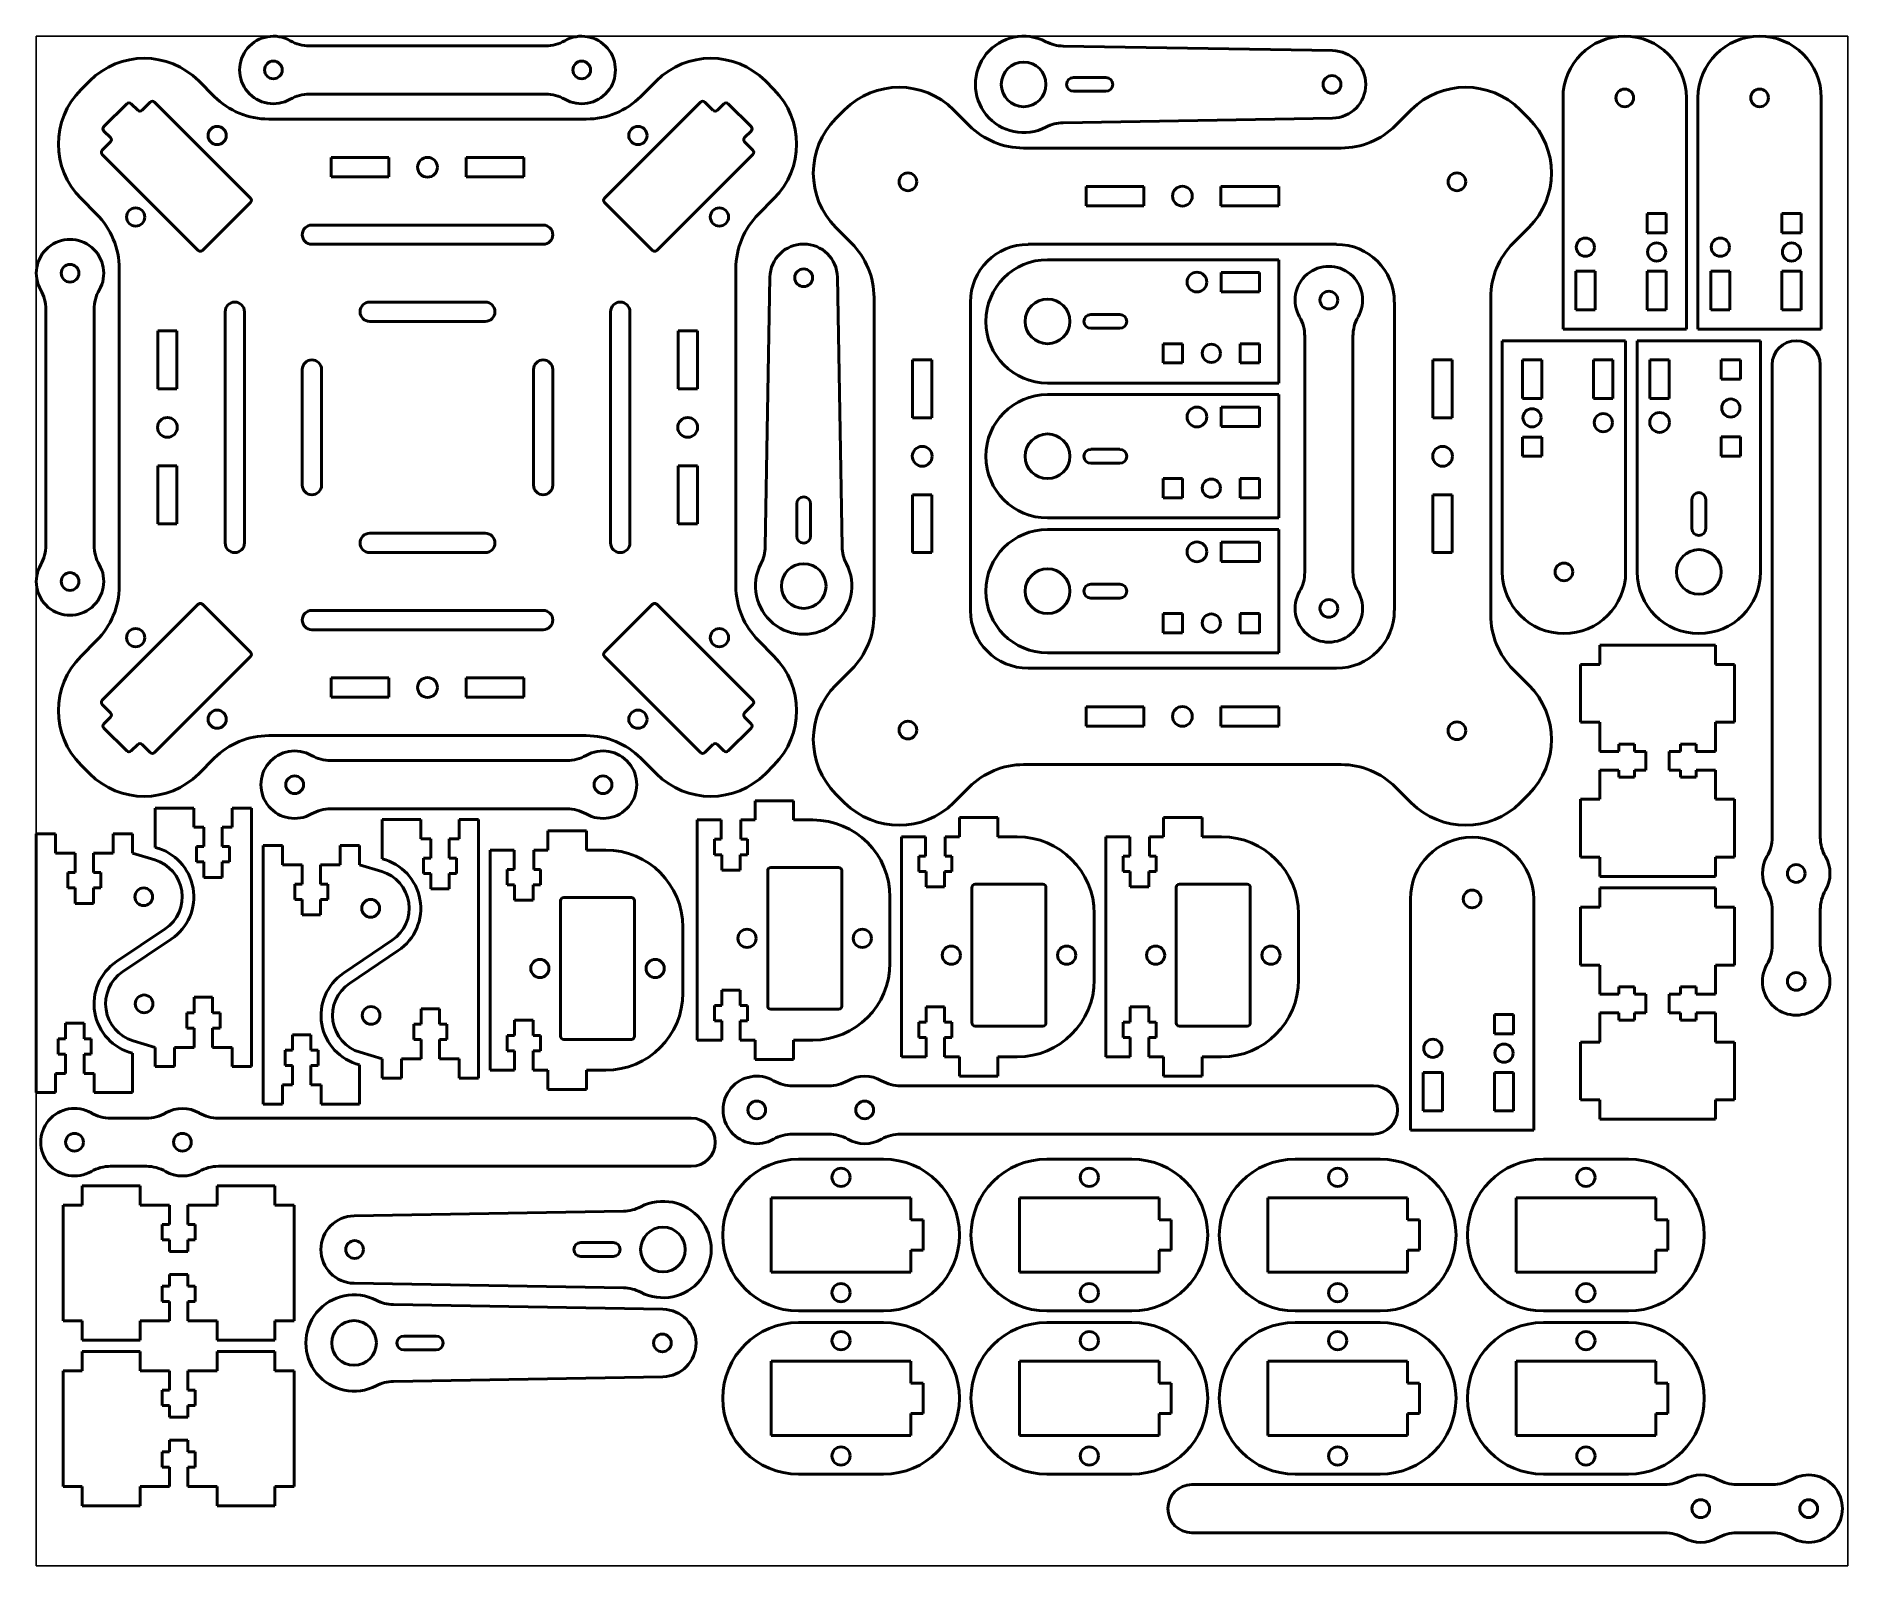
# Model space of a CAD drawing. Header units: millimetres. Extents: x -137 to 162, y -127 to 125.
import ezdxf

# ---------------------------------------------------------------- set-up
doc = ezdxf.new("R2010")
doc.units = ezdxf.units.MM
doc.header["$MEASUREMENT"] = 0
doc.layers.add('Visible (ANSI)', color=7, linetype='Continuous', lineweight=50)

msp = doc.modelspace()

# ---------------------------------------------------------------- linework, layer by layer
at = {"color": 3}
msp.add_lwpolyline([(161.86, -126.63), (-136.59, -126.63), (-136.59, 125.4), (161.86, 125.4)], close=True, dxfattribs=at)
at = {"layer": 'Visible (ANSI)'}
for p, q in [((-52.67, 123.8), (-91.57, 123.8)), ((76.99, 123.02), (32.59, 123.78)), ((-127.78, 118.04), (-129.21, 116.61)), ((-107.25, 115.47), (-109.82, 118.04)), ((-34.42, 118.04), (-36.99, 115.47)), ((-15.04, 116.61), (-16.46, 118.04)), ((34.3, 118.6), (39.63, 118.6)), ((-125.44, 110.5), (-121.67, 114.27)), ((-120.95, 114.27), (-119.87, 113.19)), ((-119.15, 113.19), (-117.81, 114.54)), ((-117.09, 114.54), (-101.28, 98.74)), ((-91.57, 115.87), (-52.67, 115.87)), ((-42.96, 98.74), (-27.15, 114.54)), ((-26.44, 114.54), (-25.09, 113.19)), ((-24.37, 113.19), (-23.29, 114.27)), ((-22.57, 114.27), (-18.8, 110.5)), ((39.63, 116.32), (34.3, 116.32)), ((114.95, 115.24), (114.95, 77.14)), ((135.27, 77.14), (135.27, 115.24)), ((137.18, 115.24), (137.18, 77.14)), ((157.5, 77.14), (157.5, 115.24)), ((-45.97, 111.75), (-98.27, 111.75)), ((-3.41, 113.27), (-4.84, 111.84)), ((17.11, 110.7), (14.55, 113.27)), ((32.59, 111.14), (76.99, 111.9)), ((89.94, 113.27), (87.37, 110.7)), ((109.33, 111.84), (107.9, 113.27)), ((-125.71, 106.64), (-124.36, 107.98)), ((-124.36, 108.7), (-125.44, 109.78)), ((-18.8, 109.78), (-19.88, 108.7)), ((-19.88, 107.98), (-18.53, 106.64)), ((-109.9, 90.11), (-125.71, 105.92)), ((-88, 102.23), (-88, 105.4)), ((-88, 105.4), (-78.47, 105.4)), ((-78.47, 105.4), (-78.47, 102.23)), ((-65.77, 102.23), (-65.77, 105.4)), ((-65.77, 105.4), (-56.25, 105.4)), ((-56.25, 105.4), (-56.25, 102.23)), ((-18.53, 105.92), (-34.34, 90.11)), ((78.39, 106.98), (26.09, 106.98)), ((-78.47, 102.23), (-88, 102.23)), ((-56.25, 102.23), (-65.77, 102.23)), ((-129.21, 98.65), (-126.64, 96.08)), ((-17.6, 96.08), (-15.04, 98.65)), ((36.37, 97.46), (36.37, 100.63)), ((36.37, 100.63), (45.89, 100.63)), ((45.89, 100.63), (45.89, 97.46)), ((58.59, 100.63), (68.12, 100.63)), ((58.59, 97.46), (58.59, 100.63)), ((68.12, 100.63), (68.12, 97.46)), ((-101.28, 98.02), (-109.19, 90.11)), ((-35.06, 90.11), (-42.96, 98.02)), ((45.89, 97.46), (36.37, 97.46)), ((68.12, 97.46), (58.59, 97.46)), ((128.79, 93.01), (128.79, 96.19)), ((128.79, 96.19), (131.96, 96.19)), ((131.96, 96.19), (131.96, 93.01)), ((151.01, 93.01), (151.01, 96.19)), ((151.01, 96.19), (154.19, 96.19)), ((154.19, 96.19), (154.19, 93.01)), ((-91.17, 94.29), (-53.07, 94.29)), ((-4.84, 93.88), (-2.28, 91.31)), ((106.76, 91.31), (109.33, 93.88)), ((131.96, 93.01), (128.79, 93.01)), ((154.19, 93.01), (151.01, 93.01)), ((-53.07, 91.11), (-91.17, 91.11)), ((26.84, 91.11), (77.64, 91.11)), ((-122.92, 87.1), (-122.92, 34.8)), ((-21.32, 34.8), (-21.32, 87.1)), ((68.12, 88.57), (30.02, 88.57)), ((68.12, 68.25), (68.12, 88.57)), ((117.05, 80.31), (117.05, 86.66)), ((117.05, 86.66), (120.23, 86.66)), ((120.23, 86.66), (120.23, 80.31)), ((128.79, 80.31), (128.79, 86.66)), ((128.79, 86.66), (131.96, 86.66)), ((131.96, 86.66), (131.96, 80.31)), ((139.28, 80.31), (139.28, 86.66)), ((139.28, 86.66), (142.45, 86.66)), ((142.45, 86.66), (142.45, 80.31)), ((151.01, 80.31), (151.01, 86.66)), ((151.01, 86.66), (154.19, 86.66)), ((154.19, 86.66), (154.19, 80.31)), ((-16.47, 41.3), (-15.71, 85.7)), ((-4.59, 85.7), (-3.83, 41.3)), ((58.61, 83.3), (58.61, 86.47)), ((58.61, 86.47), (64.96, 86.47)), ((64.96, 86.47), (64.96, 83.3)), ((-81.65, 81.59), (-62.6, 81.59)), ((1.44, 82.33), (1.44, 30.03)), ((17.32, 30.78), (17.32, 81.58)), ((64.96, 83.3), (58.61, 83.3)), ((87.17, 81.58), (87.17, 30.78)), ((103.04, 30.03), (103.04, 82.33)), ((-134.99, 80.4), (-134.99, 41.51)), ((-127.06, 41.51), (-127.06, 80.4)), ((-105.46, 41.9), (-105.46, 80)), ((-102.28, 80), (-102.28, 41.9)), ((-62.6, 78.41), (-81.65, 78.41)), ((-41.96, 41.9), (-41.96, 80)), ((-38.78, 80), (-38.78, 41.9)), ((37.16, 79.55), (41.93, 79.55)), ((120.23, 80.31), (117.05, 80.31)), ((131.96, 80.31), (128.79, 80.31)), ((142.45, 80.31), (139.28, 80.31)), ((154.19, 80.31), (151.01, 80.31)), ((-116.57, 76.83), (-113.4, 76.83)), ((-116.57, 67.3), (-116.57, 76.83)), ((-113.4, 76.83), (-113.4, 67.3)), ((-30.85, 76.83), (-27.67, 76.83)), ((-30.85, 67.3), (-30.85, 76.83)), ((-27.67, 76.83), (-27.67, 67.3)), ((41.93, 77.27), (37.16, 77.27)), ((49.08, 71.56), (49.08, 74.74)), ((49.08, 74.74), (52.26, 74.74)), ((52.26, 74.74), (52.26, 71.56)), ((61.78, 71.56), (61.78, 74.74)), ((61.78, 74.74), (64.96, 74.74)), ((64.96, 74.74), (64.96, 71.56)), ((72.4, 37.07), (72.4, 75.96)), ((80.34, 75.96), (80.34, 37.07)), ((104.95, 75.23), (104.95, 37.13)), ((125.27, 75.23), (104.95, 75.23)), ((114.95, 77.14), (135.27, 77.14)), ((125.27, 37.13), (125.27, 75.23)), ((127.17, 75.23), (127.17, 37.13)), ((147.49, 75.23), (127.17, 75.23)), ((137.18, 77.14), (157.5, 77.14)), ((147.49, 37.13), (147.49, 75.23)), ((7.79, 62.53), (7.79, 72.06)), ((7.79, 72.06), (10.97, 72.06)), ((10.97, 72.06), (10.97, 62.53)), ((93.52, 62.53), (93.52, 72.06)), ((93.52, 72.06), (96.69, 72.06)), ((96.69, 72.06), (96.69, 62.53)), ((108.26, 72.06), (111.44, 72.06)), ((108.26, 65.71), (108.26, 72.06)), ((111.44, 72.06), (111.44, 65.71)), ((120, 72.06), (123.17, 72.06)), ((120, 65.71), (120, 72.06)), ((123.17, 72.06), (123.17, 65.71)), ((129.27, 65.72), (129.27, 72.07)), ((129.27, 72.07), (132.44, 72.07)), ((132.44, 72.07), (132.44, 65.72)), ((141, 68.9), (141, 72.07)), ((141, 72.07), (144.18, 72.07)), ((144.18, 72.07), (144.18, 68.9)), ((-92.76, 51.43), (-92.76, 70.48)), ((-89.58, 70.48), (-89.58, 51.43)), ((-54.66, 51.43), (-54.66, 70.48)), ((-51.48, 70.48), (-51.48, 51.43)), ((52.26, 71.56), (49.08, 71.56)), ((64.96, 71.56), (61.78, 71.56)), ((144.18, 68.9), (141, 68.9)), ((149.4, 71.26), (149.4, -6.62)), ((157.34, -6.62), (157.34, 71.26)), ((-113.4, 67.3), (-116.57, 67.3)), ((-27.67, 67.3), (-30.85, 67.3)), ((30.02, 68.25), (68.12, 68.25)), ((68.12, 66.34), (30.02, 66.34)), ((68.12, 46.02), (68.12, 66.34)), ((111.44, 65.71), (108.26, 65.71)), ((123.17, 65.71), (120, 65.71)), ((132.44, 65.72), (129.27, 65.72)), ((58.61, 61.07), (58.61, 64.25)), ((58.61, 64.25), (64.96, 64.25)), ((64.96, 64.25), (64.96, 61.07)), ((10.97, 62.53), (7.79, 62.53)), ((64.96, 61.07), (58.61, 61.07)), ((96.69, 62.53), (93.52, 62.53)), ((37.16, 57.33), (41.93, 57.33)), ((108.26, 59.36), (111.44, 59.36)), ((108.26, 56.18), (108.26, 59.36)), ((111.44, 59.36), (111.44, 56.18)), ((141, 56.2), (141, 59.37)), ((141, 59.37), (144.18, 59.37)), ((144.18, 59.37), (144.18, 56.2)), ((-116.57, 54.6), (-113.4, 54.6)), ((-116.57, 45.08), (-116.57, 54.6)), ((-113.4, 54.6), (-113.4, 45.08)), ((-30.85, 54.6), (-27.67, 54.6)), ((-30.85, 45.08), (-30.85, 54.6)), ((-27.67, 54.6), (-27.67, 45.08)), ((41.93, 55.04), (37.16, 55.04)), ((111.44, 56.18), (108.26, 56.18)), ((144.18, 56.2), (141, 56.2)), ((49.08, 49.34), (49.08, 52.51)), ((49.08, 52.51), (52.26, 52.51)), ((52.26, 52.51), (52.26, 49.34)), ((61.78, 49.34), (61.78, 52.51)), ((61.78, 52.51), (64.96, 52.51)), ((64.96, 52.51), (64.96, 49.34)), ((-11.29, 48.34), (-11.29, 43.01)), ((-9, 43.01), (-9, 48.34)), ((7.79, 49.83), (10.97, 49.83)), ((7.79, 40.31), (7.79, 49.83)), ((10.97, 49.83), (10.97, 40.31)), ((52.26, 49.34), (49.08, 49.34)), ((64.96, 49.34), (61.78, 49.34)), ((93.52, 40.31), (93.52, 49.83)), ((93.52, 49.83), (96.69, 49.83)), ((96.69, 49.83), (96.69, 40.31)), ((136.19, 44.27), (136.19, 49.05)), ((138.48, 49.05), (138.48, 44.27)), ((-113.4, 45.08), (-116.57, 45.08)), ((-27.67, 45.08), (-30.85, 45.08)), ((30.02, 46.02), (68.12, 46.02)), ((-81.65, 43.49), (-62.6, 43.49)), ((68.12, 44.12), (30.02, 44.12)), ((58.61, 38.85), (58.61, 42.02)), ((58.61, 42.02), (64.96, 42.02)), ((64.96, 42.02), (64.96, 38.85)), ((68.12, 23.8), (68.12, 44.12)), ((-62.6, 40.31), (-81.65, 40.31)), ((10.97, 40.31), (7.79, 40.31)), ((64.96, 38.85), (58.61, 38.85)), ((96.69, 40.31), (93.52, 40.31)), ((37.16, 35.1), (41.93, 35.1)), ((-125.71, 15.99), (-109.9, 31.79)), ((-109.19, 31.79), (-101.28, 23.89)), ((-91.17, 30.79), (-53.07, 30.79)), ((-42.96, 23.89), (-35.06, 31.79)), ((-34.34, 31.79), (-18.53, 15.99)), ((41.93, 32.82), (37.16, 32.82)), ((49.08, 27.11), (49.08, 30.29)), ((49.08, 30.29), (52.26, 30.29)), ((52.26, 30.29), (52.26, 27.11)), ((61.78, 27.11), (61.78, 30.29)), ((61.78, 30.29), (64.96, 30.29)), ((64.96, 30.29), (64.96, 27.11)), ((-53.07, 27.61), (-91.17, 27.61)), ((52.26, 27.11), (49.08, 27.11)), ((64.96, 27.11), (61.78, 27.11)), ((-126.64, 25.82), (-129.21, 23.26)), ((-15.04, 23.26), (-17.6, 25.82)), ((121, 25.07), (121, 21.89)), ((140.05, 25.07), (121, 25.07)), ((140.05, 21.89), (140.05, 25.07)), ((-101.28, 23.17), (-117.09, 7.36)), ((-27.15, 7.36), (-42.96, 23.17)), ((-2.28, 21.05), (-4.84, 18.49)), ((77.64, 21.26), (26.84, 21.26)), ((30.02, 23.8), (68.12, 23.8)), ((109.33, 18.49), (106.76, 21.05)), ((117.82, 21.89), (117.82, 12.37)), ((121, 21.89), (117.82, 21.89)), ((143.22, 21.89), (140.05, 21.89)), ((143.22, 12.37), (143.22, 21.89)), ((-88, 16.5), (-88, 19.68)), ((-88, 19.68), (-78.47, 19.68)), ((-78.47, 19.68), (-78.47, 16.5)), ((-65.77, 16.5), (-65.77, 19.68)), ((-65.77, 19.68), (-56.25, 19.68)), ((-56.25, 19.68), (-56.25, 16.5)), ((-124.36, 13.92), (-125.71, 15.27)), ((-78.47, 16.5), (-88, 16.5)), ((-56.25, 16.5), (-65.77, 16.5)), ((-18.53, 15.27), (-19.88, 13.92)), ((-125.44, 12.12), (-124.36, 13.2)), ((-19.88, 13.2), (-18.8, 12.12)), ((36.37, 11.73), (36.37, 14.91)), ((36.37, 14.91), (45.89, 14.91)), ((45.89, 14.91), (45.89, 11.73)), ((58.59, 11.73), (58.59, 14.91)), ((58.59, 14.91), (68.12, 14.91)), ((68.12, 14.91), (68.12, 11.73)), ((117.82, 12.37), (121, 12.37)), ((121, 12.37), (121, 7.54)), ((140.05, 7.54), (140.05, 12.37)), ((140.05, 12.37), (143.22, 12.37)), ((-121.67, 7.63), (-125.44, 11.41)), ((-98.27, 10.15), (-45.97, 10.15)), ((-18.8, 11.41), (-22.57, 7.63)), ((45.89, 11.73), (36.37, 11.73)), ((68.12, 11.73), (58.59, 11.73)), ((-119.87, 8.71), (-120.95, 7.63)), ((-117.81, 7.36), (-119.15, 8.71)), ((-109.82, 3.87), (-107.25, 6.43)), ((-88.05, 6.04), (-49.16, 6.04)), ((-36.99, 6.43), (-34.42, 3.87)), ((-25.09, 8.71), (-26.44, 7.36)), ((-23.29, 7.63), (-24.37, 8.71)), ((121, 7.54), (124.17, 7.54)), ((124.17, 8.75), (126.71, 8.75)), ((124.17, 7.54), (124.17, 8.75)), ((126.71, 8.75), (126.71, 7.54)), ((126.71, 7.54), (128.62, 7.54)), ((128.62, 7.54), (128.62, 4.49)), ((132.43, 4.49), (132.43, 7.54)), ((132.43, 7.54), (134.33, 7.54)), ((134.33, 8.75), (136.87, 8.75)), ((134.33, 7.54), (134.33, 8.75)), ((136.87, 8.75), (136.87, 7.54)), ((136.87, 7.54), (140.05, 7.54)), ((-129.21, 5.29), (-127.78, 3.87)), ((-16.46, 3.87), (-15.04, 5.29)), ((26.09, 5.38), (78.39, 5.38)), ((124.17, 4.49), (121, 4.49)), ((121, 4.49), (121, -0.33)), ((124.17, 3.29), (124.17, 4.49)), ((126.71, 3.29), (124.17, 3.29)), ((126.71, 4.49), (126.71, 3.29)), ((128.62, 4.49), (126.71, 4.49)), ((134.33, 4.49), (132.43, 4.49)), ((134.33, 3.29), (134.33, 4.49)), ((136.87, 3.29), (134.33, 3.29)), ((136.87, 4.49), (136.87, 3.29)), ((140.05, 4.49), (136.87, 4.49)), ((140.05, -0.33), (140.05, 4.49)), ((-4.84, 0.53), (-3.41, -0.9)), ((14.55, -0.9), (17.11, 1.66)), ((87.37, 1.66), (89.94, -0.9)), ((107.9, -0.9), (109.33, 0.53)), ((-116.98, -1.77), (-110.63, -1.77)), ((-116.98, -8.26), (-116.98, -1.77)), ((-110.63, -1.77), (-110.63, -4.94)), ((-104.28, -4.94), (-104.28, -1.77)), ((-104.28, -1.77), (-101.1, -1.77)), ((-101.1, -1.77), (-101.1, -44.39)), ((-49.16, -1.9), (-88.05, -1.9)), ((-18.16, -0.57), (-18.16, -3.74)), ((-11.81, -0.57), (-18.16, -0.57)), ((-11.81, -3.74), (-11.81, -0.57)), ((117.82, -0.33), (117.82, -9.86)), ((121, -0.33), (117.82, -0.33)), ((143.22, -0.33), (140.05, -0.33)), ((143.22, -9.86), (143.22, -0.33)), ((-108.98, -4.94), (-110.63, -4.94)), ((-108.98, -8.12), (-108.98, -4.94)), ((-105.93, -4.94), (-105.93, -8.12)), ((-104.28, -4.94), (-105.93, -4.94)), ((-79.59, -3.67), (-73.24, -3.67)), ((-79.59, -10.16), (-79.59, -3.67)), ((-73.24, -3.67), (-73.24, -6.84)), ((-66.89, -6.84), (-66.89, -3.67)), ((-66.89, -3.67), (-63.71, -3.67)), ((-63.71, -3.67), (-63.71, -46.29)), ((-52.28, -5.53), (-52.28, -8.7)), ((-45.93, -5.53), (-52.28, -5.53)), ((-45.93, -8.7), (-45.93, -5.53)), ((-23.75, -3.74), (-27.68, -3.74)), ((-27.68, -3.74), (-27.68, -40.01)), ((-23.75, -6.92), (-23.75, -3.74)), ((-18.16, -3.74), (-20.49, -3.74)), ((-20.49, -3.74), (-20.49, -6.92)), ((-11.81, -3.74), (-8.63, -3.74)), ((15.5, -3.34), (15.5, -6.51)), ((21.85, -3.34), (15.5, -3.34)), ((21.85, -6.51), (21.85, -3.34)), ((49.15, -3.34), (49.15, -6.51)), ((55.5, -3.34), (49.15, -3.34)), ((55.5, -6.51), (55.5, -3.34)), ((-136.59, -48.67), (-136.59, -6.05)), ((-136.59, -6.05), (-133.41, -6.05)), ((-133.41, -6.05), (-133.41, -9.23)), ((-123.89, -9.23), (-123.89, -6.05)), ((-123.89, -6.05), (-120.71, -6.05)), ((-120.71, -6.05), (-120.71, -9.23)), ((-110.18, -10.66), (-110.18, -8.12)), ((-110.18, -8.12), (-108.98, -8.12)), ((-105.93, -8.12), (-104.72, -8.12)), ((-104.72, -8.12), (-104.72, -10.66)), ((-99.2, -50.57), (-99.2, -7.95)), ((-99.2, -7.95), (-96.02, -7.95)), ((-96.02, -7.95), (-96.02, -11.13)), ((-86.5, -11.13), (-86.5, -7.95)), ((-86.5, -7.95), (-83.32, -7.95)), ((-83.32, -7.95), (-83.32, -11.13)), ((-71.59, -6.84), (-73.24, -6.84)), ((-71.59, -10.02), (-71.59, -6.84)), ((-68.54, -6.84), (-68.54, -10.02)), ((-66.89, -6.84), (-68.54, -6.84)), ((-57.87, -8.7), (-61.81, -8.7)), ((-61.81, -8.7), (-61.81, -44.97)), ((-57.87, -11.88), (-57.87, -8.7)), ((-52.28, -8.7), (-54.62, -8.7)), ((-54.62, -8.7), (-54.62, -11.88)), ((-45.93, -8.7), (-42.76, -8.7)), ((-24.85, -6.92), (-23.75, -6.92)), ((-24.85, -9.46), (-24.85, -6.92)), ((-20.49, -6.92), (-19.39, -6.92)), ((-19.39, -6.92), (-19.39, -9.46)), ((9.91, -6.51), (5.97, -6.51)), ((5.97, -6.51), (5.97, -42.78)), ((9.91, -9.69), (9.91, -6.51)), ((15.5, -6.51), (13.16, -6.51)), ((13.16, -6.51), (13.16, -9.69)), ((21.85, -6.51), (25.02, -6.51)), ((43.56, -6.51), (39.63, -6.51)), ((39.63, -6.51), (39.63, -42.78)), ((43.56, -9.69), (43.56, -6.51)), ((49.15, -6.51), (46.82, -6.51)), ((46.82, -6.51), (46.82, -9.69)), ((55.5, -6.51), (58.68, -6.51)), ((-133.41, -9.23), (-130.17, -9.23)), ((-130.17, -12.4), (-130.17, -9.23)), ((-127.13, -9.23), (-123.89, -9.23)), ((-127.13, -9.23), (-127.13, -12.4)), ((-120.71, -9.23), (-117.06, -10.32)), ((-108.98, -10.66), (-110.18, -10.66)), ((-108.98, -13.2), (-108.98, -10.66)), ((-104.72, -10.66), (-105.93, -10.66)), ((-105.93, -10.66), (-105.93, -13.2)), ((-96.02, -11.13), (-92.78, -11.13)), ((-92.78, -14.3), (-92.78, -11.13)), ((-89.74, -11.13), (-86.5, -11.13)), ((-89.74, -11.13), (-89.74, -14.3)), ((-83.32, -11.13), (-79.67, -12.22)), ((-72.79, -12.56), (-72.79, -10.02)), ((-72.79, -10.02), (-71.59, -10.02)), ((-68.54, -10.02), (-67.33, -10.02)), ((-67.33, -10.02), (-67.33, -12.56)), ((-58.98, -11.88), (-57.87, -11.88)), ((-58.98, -14.42), (-58.98, -11.88)), ((-54.62, -11.88), (-53.52, -11.88)), ((-53.52, -11.88), (-53.52, -14.42)), ((-23.65, -9.46), (-24.85, -9.46)), ((-23.65, -12), (-23.65, -9.46)), ((-20.6, -9.46), (-20.6, -12)), ((-19.39, -9.46), (-20.6, -9.46)), ((-15.57, -11.56), (-4.39, -11.56)), ((8.8, -9.69), (9.91, -9.69)), ((8.8, -12.23), (8.8, -9.69)), ((13.16, -9.69), (14.26, -9.69)), ((14.26, -9.69), (14.26, -12.23)), ((42.46, -9.69), (43.56, -9.69)), ((42.46, -12.23), (42.46, -9.69)), ((46.82, -9.69), (47.92, -9.69)), ((47.92, -9.69), (47.92, -12.23)), ((117.82, -9.86), (121, -9.86)), ((121, -9.86), (121, -13.03)), ((140.05, -13.03), (140.05, -9.86)), ((140.05, -9.86), (143.22, -9.86)), ((-131.38, -12.4), (-130.17, -12.4)), ((-131.38, -14.94), (-131.38, -12.4)), ((-127.13, -12.4), (-125.92, -12.4)), ((-125.92, -12.4), (-125.92, -14.94)), ((-105.93, -13.2), (-108.98, -13.2)), ((-93.99, -14.3), (-92.78, -14.3)), ((-93.99, -16.84), (-93.99, -14.3)), ((-89.74, -14.3), (-88.53, -14.3)), ((-88.53, -14.3), (-88.53, -16.84)), ((-71.59, -12.56), (-72.79, -12.56)), ((-71.59, -15.1), (-71.59, -12.56)), ((-67.33, -12.56), (-68.54, -12.56)), ((-68.54, -12.56), (-68.54, -15.1)), ((-57.77, -14.42), (-58.98, -14.42)), ((-57.77, -16.96), (-57.77, -14.42)), ((-54.72, -14.42), (-54.72, -16.96)), ((-53.52, -14.42), (-54.72, -14.42)), ((-20.6, -12), (-23.65, -12)), ((-16.08, -34.42), (-16.08, -12.07)), ((-3.88, -12.07), (-3.88, -34.42)), ((10.01, -12.23), (8.8, -12.23)), ((10.01, -14.77), (10.01, -12.23)), ((13.06, -14.77), (10.01, -14.77)), ((13.06, -12.23), (13.06, -14.77)), ((14.26, -12.23), (13.06, -12.23)), ((17.58, -37.2), (17.58, -14.84)), ((18.09, -14.34), (29.26, -14.34)), ((29.77, -14.84), (29.77, -37.2)), ((43.66, -12.23), (42.46, -12.23)), ((43.66, -14.77), (43.66, -12.23)), ((46.71, -14.77), (43.66, -14.77)), ((46.71, -12.23), (46.71, -14.77)), ((47.92, -12.23), (46.71, -12.23)), ((51.23, -37.2), (51.23, -14.84)), ((51.74, -14.34), (62.92, -14.34)), ((63.43, -14.84), (63.43, -37.2)), ((121, -13.03), (140.05, -13.03)), ((-130.17, -14.94), (-131.38, -14.94)), ((-130.17, -17.48), (-130.17, -14.94)), ((-127.13, -17.48), (-130.17, -17.48)), ((-125.92, -14.94), (-127.13, -14.94)), ((-127.13, -14.94), (-127.13, -17.48)), ((-92.78, -16.84), (-93.99, -16.84)), ((-92.78, -19.38), (-92.78, -16.84)), ((-88.53, -16.84), (-89.74, -16.84)), ((-89.74, -16.84), (-89.74, -19.38)), ((-68.54, -15.1), (-71.59, -15.1)), ((-54.72, -16.96), (-57.77, -16.96)), ((-50.2, -39.38), (-50.2, -17.03)), ((-49.69, -16.52), (-38.52, -16.52)), ((-38.01, -17.03), (-38.01, -39.38)), ((4.07, -16.44), (4.07, -27.31)), ((89.81, -16.76), (89.81, -54.86)), ((110.13, -54.86), (110.13, -16.76)), ((121, -14.94), (121, -18.11)), ((140.05, -14.94), (121, -14.94)), ((140.05, -18.11), (140.05, -14.94)), ((-89.74, -19.38), (-92.78, -19.38)), ((37.72, -19.21), (37.72, -30.08)), ((71.38, -19.21), (71.38, -30.08)), ((117.82, -18.11), (117.82, -27.64)), ((121, -18.11), (117.82, -18.11)), ((143.22, -18.11), (140.05, -18.11)), ((143.22, -27.64), (143.22, -18.11)), ((149.4, -18.5), (149.4, -24.4)), ((157.34, -24.4), (157.34, -18.5)), ((-115.33, -21.67), (-123.36, -27.08)), ((-122.36, -28.77), (-114.33, -23.37)), ((-77.95, -23.57), (-85.97, -28.97)), ((-30.06, -21.4), (-30.06, -32.27)), ((-84.97, -30.67), (-76.94, -25.26)), ((117.82, -27.64), (121, -27.64)), ((121, -27.64), (121, -32.46)), ((140.05, -32.46), (140.05, -27.64)), ((140.05, -27.64), (143.22, -27.64)), ((-23.65, -34.3), (-23.65, -31.76)), ((-23.65, -31.76), (-20.6, -31.76)), ((-20.6, -31.76), (-20.6, -34.3)), ((121, -32.46), (124.17, -32.46)), ((124.17, -31.26), (126.71, -31.26)), ((124.17, -32.46), (124.17, -31.26)), ((126.71, -31.26), (126.71, -32.46)), ((126.71, -32.46), (128.62, -32.46)), ((128.62, -32.46), (128.62, -35.51)), ((132.43, -35.51), (132.43, -32.46)), ((132.43, -32.46), (134.33, -32.46)), ((134.33, -31.26), (136.87, -31.26)), ((134.33, -32.46), (134.33, -31.26)), ((136.87, -31.26), (136.87, -32.46)), ((136.87, -32.46), (140.05, -32.46)), ((-111.77, -38.04), (-111.77, -35.5)), ((-111.77, -35.5), (-110.56, -35.5)), ((-110.56, -35.5), (-110.56, -32.96)), ((-110.56, -32.96), (-107.52, -32.96)), ((-107.52, -32.96), (-107.52, -35.5)), ((-107.52, -35.5), (-106.31, -35.5)), ((-106.31, -35.5), (-106.31, -38.04)), ((-73.18, -37.4), (-73.18, -34.86)), ((-73.18, -34.86), (-70.13, -34.86)), ((-70.13, -34.86), (-70.13, -37.4)), ((-24.85, -34.3), (-23.65, -34.3)), ((-24.85, -36.84), (-24.85, -34.3)), ((-20.6, -34.3), (-19.39, -34.3)), ((-19.39, -34.3), (-19.39, -36.84)), ((-4.39, -34.93), (-15.57, -34.93)), ((10.01, -37.07), (10.01, -34.53)), ((10.01, -34.53), (13.06, -34.53)), ((13.06, -34.53), (13.06, -37.07)), ((43.66, -37.07), (43.66, -34.53)), ((43.66, -34.53), (46.71, -34.53)), ((46.71, -34.53), (46.71, -37.07)), ((103.64, -38.98), (103.64, -35.81)), ((103.64, -35.81), (106.82, -35.81)), ((106.82, -35.81), (106.82, -38.98)), ((124.17, -35.51), (121, -35.51)), ((121, -35.51), (121, -40.34)), ((124.17, -36.72), (124.17, -35.51)), ((126.71, -35.51), (126.71, -36.72)), ((128.62, -35.51), (126.71, -35.51)), ((134.33, -35.51), (132.43, -35.51)), ((134.33, -36.72), (134.33, -35.51)), ((136.87, -35.51), (136.87, -36.72)), ((140.05, -35.51), (136.87, -35.51)), ((140.05, -40.34), (140.05, -35.51)), ((-131.76, -39.78), (-131.76, -37.24)), ((-131.76, -37.24), (-128.71, -37.24)), ((-128.71, -37.24), (-128.71, -39.78)), ((-110.56, -38.04), (-111.77, -38.04)), ((-110.56, -41.21), (-110.56, -38.04)), ((-106.31, -38.04), (-107.52, -38.04)), ((-107.52, -38.04), (-107.52, -41.21)), ((-74.38, -39.94), (-74.38, -37.4)), ((-74.38, -37.4), (-73.18, -37.4)), ((-70.13, -37.4), (-68.92, -37.4)), ((-68.92, -37.4), (-68.92, -39.94)), ((-57.77, -39.26), (-57.77, -36.72)), ((-57.77, -36.72), (-54.72, -36.72)), ((-54.72, -36.72), (-54.72, -39.26)), ((-23.65, -36.84), (-24.85, -36.84)), ((-23.65, -40.01), (-23.65, -36.84)), ((-20.6, -36.84), (-20.6, -40.01)), ((-19.39, -36.84), (-20.6, -36.84)), ((8.8, -37.07), (10.01, -37.07)), ((8.8, -39.61), (8.8, -37.07)), ((13.06, -37.07), (14.26, -37.07)), ((14.26, -37.07), (14.26, -39.61)), ((29.26, -37.7), (18.09, -37.7)), ((42.46, -37.07), (43.66, -37.07)), ((42.46, -39.61), (42.46, -37.07)), ((46.71, -37.07), (47.92, -37.07)), ((47.92, -37.07), (47.92, -39.61)), ((62.92, -37.7), (51.74, -37.7)), ((126.71, -36.72), (124.17, -36.72)), ((136.87, -36.72), (134.33, -36.72)), ((-132.97, -42.32), (-132.97, -39.78)), ((-132.97, -39.78), (-131.76, -39.78)), ((-128.71, -39.78), (-127.51, -39.78)), ((-127.51, -39.78), (-127.51, -42.32)), ((-116.98, -41.21), (-120.63, -40.12)), ((-116.98, -44.39), (-116.98, -41.21)), ((-110.56, -41.21), (-113.8, -41.21)), ((-113.8, -41.21), (-113.8, -44.39)), ((-104.28, -41.21), (-107.52, -41.21)), ((-104.28, -44.39), (-104.28, -41.21)), ((-95.58, -44.22), (-95.58, -41.68)), ((-95.58, -41.68), (-94.37, -41.68)), ((-94.37, -41.68), (-94.37, -39.14)), ((-94.37, -39.14), (-91.32, -39.14)), ((-91.32, -39.14), (-91.32, -41.68)), ((-91.32, -41.68), (-90.12, -41.68)), ((-90.12, -41.68), (-90.12, -44.22)), ((-73.18, -39.94), (-74.38, -39.94)), ((-73.18, -43.11), (-73.18, -39.94)), ((-68.92, -39.94), (-70.13, -39.94)), ((-70.13, -39.94), (-70.13, -43.11)), ((-58.98, -39.26), (-57.77, -39.26)), ((-58.98, -41.8), (-58.98, -39.26)), ((-54.72, -39.26), (-53.52, -39.26)), ((-53.52, -39.26), (-53.52, -41.8)), ((-38.52, -39.89), (-49.69, -39.89)), ((-27.68, -40.01), (-23.65, -40.01)), ((-20.6, -40.01), (-18.16, -40.01)), ((-18.16, -43.19), (-18.16, -40.01)), ((-11.81, -40.01), (-8.63, -40.01)), ((-11.81, -40.01), (-11.81, -43.19)), ((10.01, -39.61), (8.8, -39.61)), ((10.01, -42.78), (10.01, -39.61)), ((13.06, -39.61), (13.06, -42.78)), ((14.26, -39.61), (13.06, -39.61)), ((43.66, -39.61), (42.46, -39.61)), ((43.66, -42.78), (43.66, -39.61)), ((46.71, -39.61), (46.71, -42.78)), ((47.92, -39.61), (46.71, -39.61)), ((106.82, -38.98), (103.64, -38.98)), ((117.82, -40.34), (117.82, -49.86)), ((121, -40.34), (117.82, -40.34)), ((143.22, -40.34), (140.05, -40.34)), ((143.22, -49.86), (143.22, -40.34)), ((-131.76, -42.32), (-132.97, -42.32)), ((-131.76, -45.5), (-131.76, -42.32)), ((-127.51, -42.32), (-128.71, -42.32)), ((-128.71, -42.32), (-128.71, -45.5)), ((-120.71, -42.18), (-120.71, -48.67)), ((-113.8, -44.39), (-116.98, -44.39)), ((-101.1, -44.39), (-104.28, -44.39)), ((-94.37, -44.22), (-95.58, -44.22)), ((-94.37, -47.4), (-94.37, -44.22)), ((-90.12, -44.22), (-91.32, -44.22)), ((-91.32, -44.22), (-91.32, -47.4)), ((-83.32, -44.08), (-83.32, -50.57)), ((-79.59, -43.11), (-83.24, -42.02)), ((-79.59, -46.29), (-79.59, -43.11)), ((-73.18, -43.11), (-76.41, -43.11)), ((-76.41, -43.11), (-76.41, -46.29)), ((-66.89, -43.11), (-70.13, -43.11)), ((-66.89, -46.29), (-66.89, -43.11)), ((-57.77, -41.8), (-58.98, -41.8)), ((-57.77, -44.97), (-57.77, -41.8)), ((-54.72, -41.8), (-54.72, -44.97)), ((-53.52, -41.8), (-54.72, -41.8)), ((-11.81, -43.19), (-18.16, -43.19)), ((5.97, -42.78), (10.01, -42.78)), ((13.06, -42.78), (15.5, -42.78)), ((15.5, -45.96), (15.5, -42.78)), ((21.85, -42.78), (25.02, -42.78)), ((21.85, -42.78), (21.85, -45.96)), ((39.63, -42.78), (43.66, -42.78)), ((46.71, -42.78), (49.15, -42.78)), ((49.15, -45.96), (49.15, -42.78)), ((55.5, -42.78), (58.68, -42.78)), ((55.5, -42.78), (55.5, -45.96)), ((-133.41, -45.5), (-131.76, -45.5)), ((-133.41, -45.5), (-133.41, -48.67)), ((-128.71, -45.5), (-127.06, -45.5)), ((-127.06, -48.67), (-127.06, -45.5)), ((-96.02, -47.4), (-94.37, -47.4)), ((-96.02, -47.4), (-96.02, -50.57)), ((-91.32, -47.4), (-89.67, -47.4)), ((-89.67, -50.57), (-89.67, -47.4)), ((-76.41, -46.29), (-79.59, -46.29)), ((-63.71, -46.29), (-66.89, -46.29)), ((-61.81, -44.97), (-57.77, -44.97)), ((-54.72, -44.97), (-52.28, -44.97)), ((-52.28, -48.15), (-52.28, -44.97)), ((-45.93, -44.97), (-42.76, -44.97)), ((-45.93, -44.97), (-45.93, -48.15)), ((-6.04, -47.55), (-11.94, -47.55)), ((83.72, -47.55), (5.84, -47.55)), ((21.85, -45.96), (15.5, -45.96)), ((55.5, -45.96), (49.15, -45.96)), ((91.91, -51.68), (91.91, -45.33)), ((91.91, -45.33), (95.08, -45.33)), ((95.08, -45.33), (95.08, -51.68)), ((103.64, -51.68), (103.64, -45.33)), ((103.64, -45.33), (106.82, -45.33)), ((106.82, -45.33), (106.82, -51.68)), ((-133.41, -48.67), (-136.59, -48.67)), ((-120.71, -48.67), (-127.06, -48.67)), ((-96.02, -50.57), (-99.2, -50.57)), ((-83.32, -50.57), (-89.67, -50.57)), ((-45.93, -48.15), (-52.28, -48.15)), ((117.82, -49.86), (121, -49.86)), ((121, -49.86), (121, -53.04)), ((140.05, -53.04), (140.05, -49.86)), ((140.05, -49.86), (143.22, -49.86)), ((-118.44, -52.88), (-124.34, -52.88)), ((-28.68, -52.88), (-106.56, -52.88)), ((95.08, -51.68), (91.91, -51.68)), ((106.82, -51.68), (103.64, -51.68)), ((121, -53.04), (140.05, -53.04)), ((-11.94, -55.49), (-6.04, -55.49)), ((5.84, -55.49), (83.72, -55.49)), ((89.81, -54.86), (110.13, -54.86)), ((3.01, -59.63), (-10.99, -59.63)), ((43.91, -59.63), (29.91, -59.63)), ((84.82, -59.63), (70.82, -59.63)), ((125.72, -59.63), (111.72, -59.63)), ((-124.34, -60.81), (-118.44, -60.81)), ((-106.56, -60.81), (-28.68, -60.81)), ((-119.47, -64.04), (-129, -64.04)), ((-129, -64.04), (-129, -67.21)), ((-119.47, -67.21), (-119.47, -64.04)), ((-97.25, -64.04), (-106.77, -64.04)), ((-106.77, -64.04), (-106.77, -67.21)), ((-97.25, -67.21), (-97.25, -64.04)), ((-129, -67.21), (-132.17, -67.21)), ((-132.17, -67.21), (-132.17, -86.26)), ((-114.65, -67.21), (-119.47, -67.21)), ((-114.65, -70.39), (-114.65, -67.21)), ((-111.6, -67.21), (-111.6, -70.39)), ((-106.77, -67.21), (-111.6, -67.21)), ((-94.07, -67.21), (-97.25, -67.21)), ((-94.07, -86.26), (-94.07, -67.21)), ((-39.83, -68.19), (-84.23, -68.95)), ((-15.49, -78.23), (-15.49, -66.03)), ((-15.49, -66.03), (7.51, -66.03)), ((7.51, -66.03), (7.51, -69.63)), ((25.41, -78.23), (25.41, -66.03)), ((25.41, -66.03), (48.41, -66.03)), ((48.41, -66.03), (48.41, -69.63)), ((66.32, -78.23), (66.32, -66.03)), ((66.32, -66.03), (89.32, -66.03)), ((89.32, -66.03), (89.32, -69.63)), ((107.22, -78.23), (107.22, -66.03)), ((107.22, -66.03), (130.22, -66.03)), ((130.22, -66.03), (130.22, -69.63)), ((-115.85, -70.39), (-114.65, -70.39)), ((-115.85, -72.93), (-115.85, -70.39)), ((-111.6, -70.39), (-110.39, -70.39)), ((-110.39, -70.39), (-110.39, -72.93)), ((7.51, -69.63), (9.51, -69.63)), ((9.51, -69.63), (9.51, -74.63)), ((48.41, -69.63), (50.41, -69.63)), ((50.41, -69.63), (50.41, -74.63)), ((89.32, -69.63), (91.32, -69.63)), ((91.32, -69.63), (91.32, -74.63)), ((130.22, -69.63), (132.22, -69.63)), ((132.22, -69.63), (132.22, -74.63)), ((-114.65, -72.93), (-115.85, -72.93)), ((-114.65, -74.83), (-114.65, -72.93)), ((-111.6, -72.93), (-111.6, -74.83)), ((-110.39, -72.93), (-111.6, -72.93)), ((-46.87, -73.37), (-41.54, -73.37)), ((-111.6, -74.83), (-114.65, -74.83)), ((-41.54, -75.66), (-46.87, -75.66)), ((9.51, -74.63), (7.51, -74.63)), ((7.51, -74.63), (7.51, -78.23)), ((50.41, -74.63), (48.41, -74.63)), ((48.41, -74.63), (48.41, -78.23)), ((91.32, -74.63), (89.32, -74.63)), ((89.32, -74.63), (89.32, -78.23)), ((132.22, -74.63), (130.22, -74.63)), ((130.22, -74.63), (130.22, -78.23)), ((-115.85, -80.55), (-114.65, -80.55)), ((-115.85, -83.09), (-115.85, -80.55)), ((-114.65, -78.64), (-111.6, -78.64)), ((-114.65, -80.55), (-114.65, -78.64)), ((-111.6, -78.64), (-111.6, -80.55)), ((-111.6, -80.55), (-110.39, -80.55)), ((-110.39, -80.55), (-110.39, -83.09)), ((-84.23, -80.08), (-39.83, -80.84)), ((7.51, -78.23), (-15.49, -78.23)), ((48.41, -78.23), (25.41, -78.23)), ((89.32, -78.23), (66.32, -78.23)), ((130.22, -78.23), (107.22, -78.23)), ((-114.65, -83.09), (-115.85, -83.09)), ((-114.65, -86.26), (-114.65, -83.09)), ((-110.39, -83.09), (-111.6, -83.09)), ((-111.6, -83.09), (-111.6, -86.26)), ((-132.17, -86.26), (-129, -86.26)), ((-129, -86.26), (-129, -89.44)), ((-119.47, -86.26), (-114.65, -86.26)), ((-119.47, -89.44), (-119.47, -86.26)), ((-111.6, -86.26), (-106.77, -86.26)), ((-106.77, -86.26), (-106.77, -89.44)), ((-97.25, -86.26), (-94.07, -86.26)), ((-97.25, -89.44), (-97.25, -86.26)), ((-33.33, -84.36), (-77.73, -83.6)), ((-10.99, -84.63), (3.01, -84.63)), ((3.01, -86.54), (-10.99, -86.54)), ((29.91, -84.63), (43.91, -84.63)), ((43.91, -86.54), (29.91, -86.54)), ((70.82, -84.63), (84.82, -84.63)), ((84.82, -86.54), (70.82, -86.54)), ((111.72, -84.63), (125.72, -84.63)), ((125.72, -86.54), (111.72, -86.54)), ((-129, -89.44), (-119.47, -89.44)), ((-106.77, -89.44), (-97.25, -89.44)), ((-76.03, -88.78), (-70.69, -88.78)), ((-119.47, -91.34), (-129, -91.34)), ((-129, -91.34), (-129, -94.52)), ((-119.47, -94.52), (-119.47, -91.34)), ((-97.25, -91.34), (-106.77, -91.34)), ((-106.77, -91.34), (-106.77, -94.52)), ((-97.25, -94.52), (-97.25, -91.34)), ((-70.69, -91.06), (-76.03, -91.06)), ((-129, -94.52), (-132.17, -94.52)), ((-132.17, -94.52), (-132.17, -113.57)), ((-114.65, -94.52), (-119.47, -94.52)), ((-114.65, -97.69), (-114.65, -94.52)), ((-111.6, -94.52), (-111.6, -97.69)), ((-106.77, -94.52), (-111.6, -94.52)), ((-94.07, -94.52), (-97.25, -94.52)), ((-94.07, -113.57), (-94.07, -94.52)), ((-77.73, -96.24), (-33.33, -95.48)), ((-15.49, -105.14), (-15.49, -92.94)), ((-15.49, -92.94), (7.51, -92.94)), ((7.51, -92.94), (7.51, -96.54)), ((25.41, -105.14), (25.41, -92.94)), ((25.41, -92.94), (48.41, -92.94)), ((48.41, -92.94), (48.41, -96.54)), ((66.32, -105.14), (66.32, -92.94)), ((66.32, -92.94), (89.32, -92.94)), ((89.32, -92.94), (89.32, -96.54)), ((107.22, -105.14), (107.22, -92.94)), ((107.22, -92.94), (130.22, -92.94)), ((130.22, -92.94), (130.22, -96.54)), ((-115.85, -97.69), (-114.65, -97.69)), ((-115.85, -100.23), (-115.85, -97.69)), ((-111.6, -97.69), (-110.39, -97.69)), ((-110.39, -97.69), (-110.39, -100.23)), ((7.51, -96.54), (9.51, -96.54)), ((9.51, -96.54), (9.51, -101.54)), ((48.41, -96.54), (50.41, -96.54)), ((50.41, -96.54), (50.41, -101.54)), ((89.32, -96.54), (91.32, -96.54)), ((91.32, -96.54), (91.32, -101.54)), ((130.22, -96.54), (132.22, -96.54)), ((132.22, -96.54), (132.22, -101.54)), ((-114.65, -100.23), (-115.85, -100.23)), ((-114.65, -102.14), (-114.65, -100.23)), ((-111.6, -100.23), (-111.6, -102.14)), ((-110.39, -100.23), (-111.6, -100.23)), ((-111.6, -102.14), (-114.65, -102.14)), ((9.51, -101.54), (7.51, -101.54)), ((7.51, -101.54), (7.51, -105.14)), ((50.41, -101.54), (48.41, -101.54)), ((48.41, -101.54), (48.41, -105.14)), ((91.32, -101.54), (89.32, -101.54)), ((89.32, -101.54), (89.32, -105.14)), ((132.22, -101.54), (130.22, -101.54)), ((130.22, -101.54), (130.22, -105.14)), ((-114.65, -105.95), (-111.6, -105.95)), ((-114.65, -107.85), (-114.65, -105.95)), ((-111.6, -105.95), (-111.6, -107.85)), ((7.51, -105.14), (-15.49, -105.14)), ((48.41, -105.14), (25.41, -105.14)), ((89.32, -105.14), (66.32, -105.14)), ((130.22, -105.14), (107.22, -105.14)), ((-115.85, -107.85), (-114.65, -107.85)), ((-115.85, -110.39), (-115.85, -107.85)), ((-114.65, -110.39), (-115.85, -110.39)), ((-114.65, -113.57), (-114.65, -110.39)), ((-111.6, -107.85), (-110.39, -107.85)), ((-110.39, -110.39), (-111.6, -110.39)), ((-111.6, -110.39), (-111.6, -113.57)), ((-110.39, -107.85), (-110.39, -110.39)), ((-10.99, -111.54), (3.01, -111.54)), ((29.91, -111.54), (43.91, -111.54)), ((131.7, -113.25), (53.82, -113.25)), ((70.82, -111.54), (84.82, -111.54)), ((111.72, -111.54), (125.72, -111.54)), ((149.48, -113.25), (143.58, -113.25)), ((-132.17, -113.57), (-129, -113.57)), ((-129, -113.57), (-129, -116.74)), ((-119.47, -113.57), (-114.65, -113.57)), ((-119.47, -116.74), (-119.47, -113.57)), ((-111.6, -113.57), (-106.77, -113.57)), ((-106.77, -113.57), (-106.77, -116.74)), ((-97.25, -113.57), (-94.07, -113.57)), ((-97.25, -116.74), (-97.25, -113.57)), ((-129, -116.74), (-119.47, -116.74)), ((-106.77, -116.74), (-97.25, -116.74)), ((53.82, -121.19), (131.7, -121.19)), ((143.58, -121.19), (149.48, -121.19))]:
    msp.add_line(p, q, dxfattribs=at)
for centre, radius in [((-97.52, 119.84), 1.46), ((-46.72, 119.84), 1.46), ((26.09, 117.46), 3.68), ((76.89, 117.46), 1.46), ((125.11, 115.24), 1.46), ((147.34, 115.24), 1.46), ((-106.78, 109.04), 1.5), ((-37.46, 109.04), 1.5), ((-72.12, 103.81), 1.63), ((7.02, 101.41), 1.46), ((97.47, 101.41), 1.46), ((52.24, 99.05), 1.63), ((-120.21, 95.61), 1.5), ((-24.03, 95.61), 1.5), ((118.64, 90.64), 1.5), ((130.37, 89.84), 1.5), ((140.86, 90.64), 1.5), ((152.6, 89.84), 1.5), ((-131.02, 86.35), 1.46), ((-10.15, 85.6), 1.46), ((54.64, 84.89), 1.63), ((30.02, 78.41), 3.68), ((76.37, 81.92), 1.46), ((57.02, 73.15), 1.5), ((54.64, 62.66), 1.63), ((109.85, 62.53), 1.5), ((121.59, 61.73), 1.5), ((130.86, 61.76), 1.63), ((142.59, 64.13), 1.5), ((-114.98, 60.95), 1.63), ((-29.26, 60.95), 1.63), ((30.02, 56.18), 3.68), ((9.38, 56.18), 1.63), ((95.11, 56.18), 1.63), ((57.02, 50.93), 1.5), ((54.64, 40.44), 1.63), ((137.33, 37.13), 3.68), ((-131.02, 35.55), 1.46), ((-10.15, 34.8), 3.68), ((30.02, 33.96), 3.68), ((115.11, 37.13), 1.46), ((57.02, 28.7), 1.5), ((76.37, 31.12), 1.46), ((-120.21, 26.29), 1.5), ((-24.03, 26.29), 1.5), ((-72.12, 18.09), 1.63), ((52.24, 13.32), 1.63), ((-106.78, 12.86), 1.5), ((-37.46, 12.86), 1.5), ((7.02, 11.08), 1.46), ((97.47, 10.96), 1.46), ((-94.01, 2.07), 1.46), ((-43.21, 2.07), 1.46), ((153.37, -12.56), 1.46), ((-118.88, -16.4), 1.46), ((-81.49, -18.3), 1.46), ((99.97, -16.76), 1.46), ((-19.48, -23.25), 1.5), ((-0.48, -23.25), 1.5), ((-53.61, -28.21), 1.5), ((-34.61, -28.21), 1.5), ((14.18, -26.02), 1.5), ((33.18, -26.02), 1.5), ((47.83, -26.02), 1.5), ((66.83, -26.02), 1.5), ((153.37, -30.34), 1.46), ((-118.81, -34.04), 1.46), ((-81.42, -35.94), 1.46), ((93.5, -41.36), 1.5), ((105.23, -42.16), 1.5), ((-17.88, -51.52), 1.46), ((-0.1, -51.52), 1.46), ((-130.28, -56.84), 1.46), ((-112.5, -56.84), 1.46), ((-3.99, -62.63), 1.5), ((36.91, -62.63), 1.5), ((77.82, -62.63), 1.5), ((118.72, -62.63), 1.5), ((-33.33, -74.52), 3.68), ((-84.13, -74.52), 1.46), ((-3.99, -81.63), 1.5), ((36.91, -81.63), 1.5), ((77.82, -81.63), 1.5), ((118.72, -81.63), 1.5), ((-84.23, -89.92), 3.68), ((-33.43, -89.92), 1.46), ((-3.99, -89.54), 1.5), ((36.91, -89.54), 1.5), ((77.82, -89.54), 1.5), ((118.72, -89.54), 1.5), ((-3.99, -108.54), 1.5), ((36.91, -108.54), 1.5), ((77.82, -108.54), 1.5), ((118.72, -108.54), 1.5), ((137.64, -117.22), 1.46), ((155.42, -117.22), 1.46)]:
    msp.add_circle(centre, radius, dxfattribs=at)
for centre, radius, start, end in [((-97.52, 119.84), 5.56, 60.0206, 299.9794), ((-46.72, 119.84), 5.56, 240.0206, 119.9794), ((26.09, 117.46), 7.94, 62.4678, 297.5322), ((125.11, 115.24), 10.16, 0, 180), ((147.34, 115.24), 10.16, 0, 180), ((-91.57, 130.15), 6.35, 240.0206, 270), ((-52.67, 130.15), 6.35, 270, 299.9794), ((32.7, 130.13), 6.35, 242.4678, 269.0212), ((76.89, 117.46), 5.56, 270.9788, 89.0212), ((-118.8, 109.06), 12.7, 45, 135), ((-25.44, 109.06), 12.7, 45, 135), ((-120.23, 107.63), 12.7, 135, 225), ((-24.02, 107.63), 12.7, 315, 45), ((5.57, 104.29), 12.7, 45, 135), ((34.3, 117.46), 1.14, 90, 270), ((39.63, 117.46), 1.14, 270, 90), ((98.92, 104.29), 12.7, 45, 135), ((-121.31, 113.91), 0.508, 45, 135), ((-117.45, 114.18), 0.508, 45, 135), ((-98.27, 124.45), 12.7, 225, 270), ((-91.57, 109.52), 6.35, 90, 119.9794), ((-52.67, 109.52), 6.35, 60.0206, 90), ((-45.97, 124.45), 12.7, 270, 315), ((-26.8, 114.18), 0.508, 45, 135), ((-22.93, 113.91), 0.508, 45, 135), ((-125.08, 110.14), 0.508, 135, 225), ((-119.51, 113.55), 0.508, 225, 315), ((-24.73, 113.55), 0.508, 225, 315), ((-19.16, 110.14), 0.508, 315, 45), ((4.14, 102.86), 12.7, 135, 225), ((26.09, 119.68), 12.7, 225, 270), ((32.7, 104.79), 6.35, 90.9788, 117.5322), ((78.39, 119.68), 12.7, 270, 315), ((100.35, 102.86), 12.7, 315, 45), ((-124.72, 108.34), 0.508, 315, 45), ((-19.52, 108.34), 0.508, 135, 225), ((-125.35, 106.28), 0.508, 135, 225), ((-18.89, 106.28), 0.508, 315, 45), ((-101.64, 98.38), 0.508, 315, 45), ((-42.6, 98.38), 0.508, 135, 225), ((-135.62, 87.1), 12.7, 0, 45), ((-8.62, 87.1), 12.7, 135, 180), ((-91.17, 92.7), 1.59, 90, 270), ((-53.07, 92.7), 1.59, 270, 90), ((-131.02, 86.35), 5.56, 330.0206, 209.9794), ((-109.55, 90.47), 0.508, 225, 315), ((-34.7, 90.47), 0.508, 225, 315), ((-10.15, 85.6), 5.56, 0.9788, 179.0212), ((-11.26, 82.33), 12.7, 0, 45), ((26.84, 81.58), 9.52, 90, 180), ((77.64, 81.58), 9.52, 0, 90), ((115.74, 82.33), 12.7, 135, 180), ((30.02, 78.41), 10.16, 90, 270), ((76.37, 81.92), 5.56, 330.0206, 209.9794), ((-141.34, 80.4), 6.35, 0, 29.9794), ((-120.71, 80.4), 6.35, 150.0206, 180), ((-103.87, 80), 1.59, 0, 180), ((-81.65, 80), 1.59, 90, 270), ((-62.6, 80), 1.59, 270, 90), ((-40.37, 80), 1.59, 0, 180), ((37.16, 78.41), 1.14, 90, 270), ((41.93, 78.41), 1.14, 270, 90), ((66.05, 75.96), 6.35, 0, 29.9794), ((86.69, 75.96), 6.35, 150.0206, 180), ((153.37, 71.26), 3.97, 0, 180), ((-91.17, 70.48), 1.59, 0, 180), ((-53.07, 70.48), 1.59, 0, 180), ((30.02, 56.18), 10.16, 90, 270), ((37.16, 56.18), 1.14, 90, 270), ((41.93, 56.18), 1.14, 270, 90), ((-91.17, 51.43), 1.59, 180, 0), ((-53.07, 51.43), 1.59, 180, 0), ((-10.15, 48.34), 1.14, 0, 180), ((137.33, 49.05), 1.14, 0, 180), ((-103.87, 41.9), 1.59, 180, 0), ((-81.65, 41.9), 1.59, 90, 270), ((-62.6, 41.9), 1.59, 270, 90), ((-40.37, 41.9), 1.59, 180, 0), ((-10.15, 43.01), 1.14, 180, 0), ((30.02, 33.96), 10.16, 90, 270), ((137.33, 44.27), 1.14, 180, 0), ((-141.34, 41.51), 6.35, 330.0206, 0), ((-120.71, 41.51), 6.35, 180, 209.9794), ((-22.82, 41.41), 6.35, 332.4678, 359.0212), ((2.52, 41.41), 6.35, 180.9788, 207.5322), ((-131.02, 35.55), 5.56, 150.0206, 29.9794), ((-10.15, 34.8), 7.94, 152.4678, 27.5322), ((66.05, 37.07), 6.35, 330.0206, 0), ((86.69, 37.07), 6.35, 180, 209.9794), ((115.11, 37.13), 10.16, 180, 0), ((137.33, 37.13), 10.16, 180, 0), ((-135.62, 34.8), 12.7, 315, 0), ((-8.62, 34.8), 12.7, 180, 225), ((37.16, 33.96), 1.14, 90, 270), ((41.93, 33.96), 1.14, 270, 90), ((76.37, 31.12), 5.56, 150.0206, 29.9794), ((-109.55, 31.43), 0.508, 45, 135), ((-91.17, 29.2), 1.59, 90, 270), ((-53.07, 29.2), 1.59, 270, 90), ((-34.7, 31.43), 0.508, 45, 135), ((-11.26, 30.03), 12.7, 315, 0), ((26.84, 30.78), 9.52, 180, 270), ((77.64, 30.78), 9.52, 270, 0), ((115.74, 30.03), 12.7, 180, 225), ((-101.64, 23.53), 0.508, 315, 45), ((-42.6, 23.53), 0.508, 135, 225), ((-120.23, 14.27), 12.7, 135, 225), ((-24.02, 14.27), 12.7, 315, 45), ((4.14, 9.51), 12.7, 135, 225), ((100.35, 9.51), 12.7, 315, 45), ((-125.35, 15.63), 0.508, 135, 225), ((-18.89, 15.63), 0.508, 315, 45), ((-125.08, 11.76), 0.508, 135, 225), ((-124.72, 13.56), 0.508, 315, 45), ((-19.52, 13.56), 0.508, 135, 225), ((-19.16, 11.76), 0.508, 315, 45), ((-98.27, -2.55), 12.7, 90, 135), ((-45.97, -2.55), 12.7, 45, 90), ((-121.31, 7.99), 0.508, 225, 315), ((-119.51, 8.35), 0.508, 45, 135), ((-117.45, 7.72), 0.508, 225, 315), ((-94.01, 2.07), 5.56, 60.0206, 299.9794), ((-88.05, 12.39), 6.35, 240.0206, 270), ((-49.16, 12.39), 6.35, 270, 299.9794), ((-43.21, 2.07), 5.56, 240.0206, 119.9794), ((-26.8, 7.72), 0.508, 225, 315), ((-24.73, 8.35), 0.508, 45, 135), ((-22.93, 7.99), 0.508, 225, 315), ((-118.8, 12.85), 12.7, 225, 315), ((-25.44, 12.85), 12.7, 225, 315), ((26.09, -7.32), 12.7, 90, 135), ((78.39, -7.32), 12.7, 45, 90), ((-88.05, -8.25), 6.35, 90, 119.9794), ((-49.16, -8.25), 6.35, 60.0206, 90), ((5.57, 8.08), 12.7, 225, 315), ((98.92, 8.08), 12.7, 225, 315), ((-8.63, -16.44), 12.7, 0, 90), ((-119.02, -16.4), 8.39, 303.9746, 75.9026), ((-42.76, -21.4), 12.7, 0, 90), ((25.02, -19.21), 12.7, 0, 90), ((58.68, -19.21), 12.7, 0, 90), ((99.97, -16.76), 10.16, 0, 180), ((143.05, -6.62), 6.35, 330.0736, 0), ((163.69, -6.62), 6.35, 180, 209.9264), ((-118.88, -16.4), 6.35, 303.9746, 73.3401), ((-81.63, -18.3), 8.39, 303.9746, 75.9026), ((-15.57, -12.07), 0.508, 90, 180), ((-4.39, -12.07), 0.508, 0, 90), ((153.37, -12.56), 5.56, 150.0736, 209.9264), ((153.37, -12.56), 5.56, 330.0736, 29.9264), ((-81.49, -18.3), 6.35, 303.9746, 73.3401), ((18.09, -14.84), 0.508, 90, 180), ((29.26, -14.84), 0.508, 0, 90), ((51.74, -14.84), 0.508, 90, 180), ((62.92, -14.84), 0.508, 0, 90), ((-49.69, -17.03), 0.508, 90, 180), ((-38.52, -17.03), 0.508, 0, 90), ((143.05, -18.5), 6.35, 0, 29.9264), ((163.69, -18.5), 6.35, 150.0736, 180), ((143.05, -24.4), 6.35, 330.0736, 0), ((163.69, -24.4), 6.35, 180, 209.9264), ((-118.67, -34.04), 8.39, 123.9746, 255.9026), ((-118.81, -34.04), 6.35, 123.9746, 253.3401), ((-81.28, -35.94), 8.39, 123.9746, 255.9026), ((-8.63, -27.31), 12.7, 270, 0), ((153.37, -30.34), 5.56, 150.0736, 29.9264), ((-81.42, -35.94), 6.35, 123.9746, 253.3401), ((-42.76, -32.27), 12.7, 270, 0), ((25.02, -30.08), 12.7, 270, 0), ((58.68, -30.08), 12.7, 270, 0), ((-15.57, -34.42), 0.508, 180, 270), ((-4.39, -34.42), 0.508, 270, 0), ((18.09, -37.2), 0.508, 180, 270), ((29.26, -37.2), 0.508, 270, 0), ((51.74, -37.2), 0.508, 180, 270), ((62.92, -37.2), 0.508, 270, 0), ((-49.69, -39.38), 0.508, 180, 270), ((-38.52, -39.38), 0.508, 270, 0), ((-17.88, -51.52), 5.56, 60.0736, 299.9264), ((-11.94, -41.2), 6.35, 240.0736, 270), ((-6.04, -41.2), 6.35, 270, 299.9264), ((-0.1, -51.52), 5.56, 60.0736, 119.9264), ((5.84, -41.2), 6.35, 240.0736, 270), ((83.72, -51.52), 3.97, 270, 90), ((-130.28, -56.84), 5.56, 60.0736, 299.9264), ((-124.34, -46.53), 6.35, 240.0736, 270), ((-118.44, -46.53), 6.35, 270, 299.9264), ((-112.5, -56.84), 5.56, 60.0736, 119.9264), ((-106.56, -46.53), 6.35, 240.0736, 270), ((-28.68, -56.84), 3.97, 270, 90), ((-11.94, -61.84), 6.35, 90, 119.9264), ((-6.04, -61.84), 6.35, 60.0736, 90), ((-0.1, -51.52), 5.56, 240.0736, 299.9264), ((5.84, -61.84), 6.35, 90, 119.9264), ((-10.99, -72.13), 12.5, 90, 270), ((3.01, -72.13), 12.5, 270, 90), ((29.91, -72.13), 12.5, 90, 270), ((43.91, -72.13), 12.5, 270, 90), ((70.82, -72.13), 12.5, 90, 270), ((84.82, -72.13), 12.5, 270, 90), ((111.72, -72.13), 12.5, 90, 270), ((125.72, -72.13), 12.5, 270, 90), ((-124.34, -67.16), 6.35, 90, 119.9264), ((-118.44, -67.16), 6.35, 60.0736, 90), ((-112.5, -56.84), 5.56, 240.0736, 299.9264), ((-106.56, -67.16), 6.35, 90, 119.9264), ((-39.94, -61.85), 6.35, 270.9788, 297.5322), ((-33.33, -74.52), 7.94, 242.4678, 117.5322), ((-84.13, -74.52), 5.56, 90.9788, 269.0212), ((-46.87, -74.52), 1.14, 90, 270), ((-41.54, -74.52), 1.14, 270, 90), ((-84.23, -89.92), 7.94, 62.4678, 297.5322), ((-77.63, -77.25), 6.35, 242.4678, 269.0212), ((-39.94, -87.18), 6.35, 62.4678, 89.0212), ((-33.43, -89.92), 5.56, 270.9788, 89.0212), ((-10.99, -99.04), 12.5, 90, 270), ((3.01, -99.04), 12.5, 270, 90), ((29.91, -99.04), 12.5, 90, 270), ((43.91, -99.04), 12.5, 270, 90), ((70.82, -99.04), 12.5, 90, 270), ((84.82, -99.04), 12.5, 270, 90), ((111.72, -99.04), 12.5, 90, 270), ((125.72, -99.04), 12.5, 270, 90), ((-76.03, -89.92), 1.14, 90, 270), ((-70.69, -89.92), 1.14, 270, 90), ((-77.63, -102.59), 6.35, 90.9788, 117.5322), ((53.82, -117.22), 3.97, 90, 270), ((131.7, -106.9), 6.35, 270, 299.9264), ((137.64, -117.22), 5.56, 60.0736, 119.9264), ((143.58, -106.9), 6.35, 240.0736, 270), ((149.48, -106.9), 6.35, 270, 299.9264), ((155.42, -117.22), 5.56, 240.0736, 119.9264), ((131.7, -127.54), 6.35, 60.0736, 90), ((137.64, -117.22), 5.56, 240.0736, 299.9264), ((143.58, -127.54), 6.35, 90, 119.9264), ((149.48, -127.54), 6.35, 60.0736, 90)]:
    msp.add_arc(centre, radius, start, end, dxfattribs=at)

doc.saveas('drawing.dxf')
